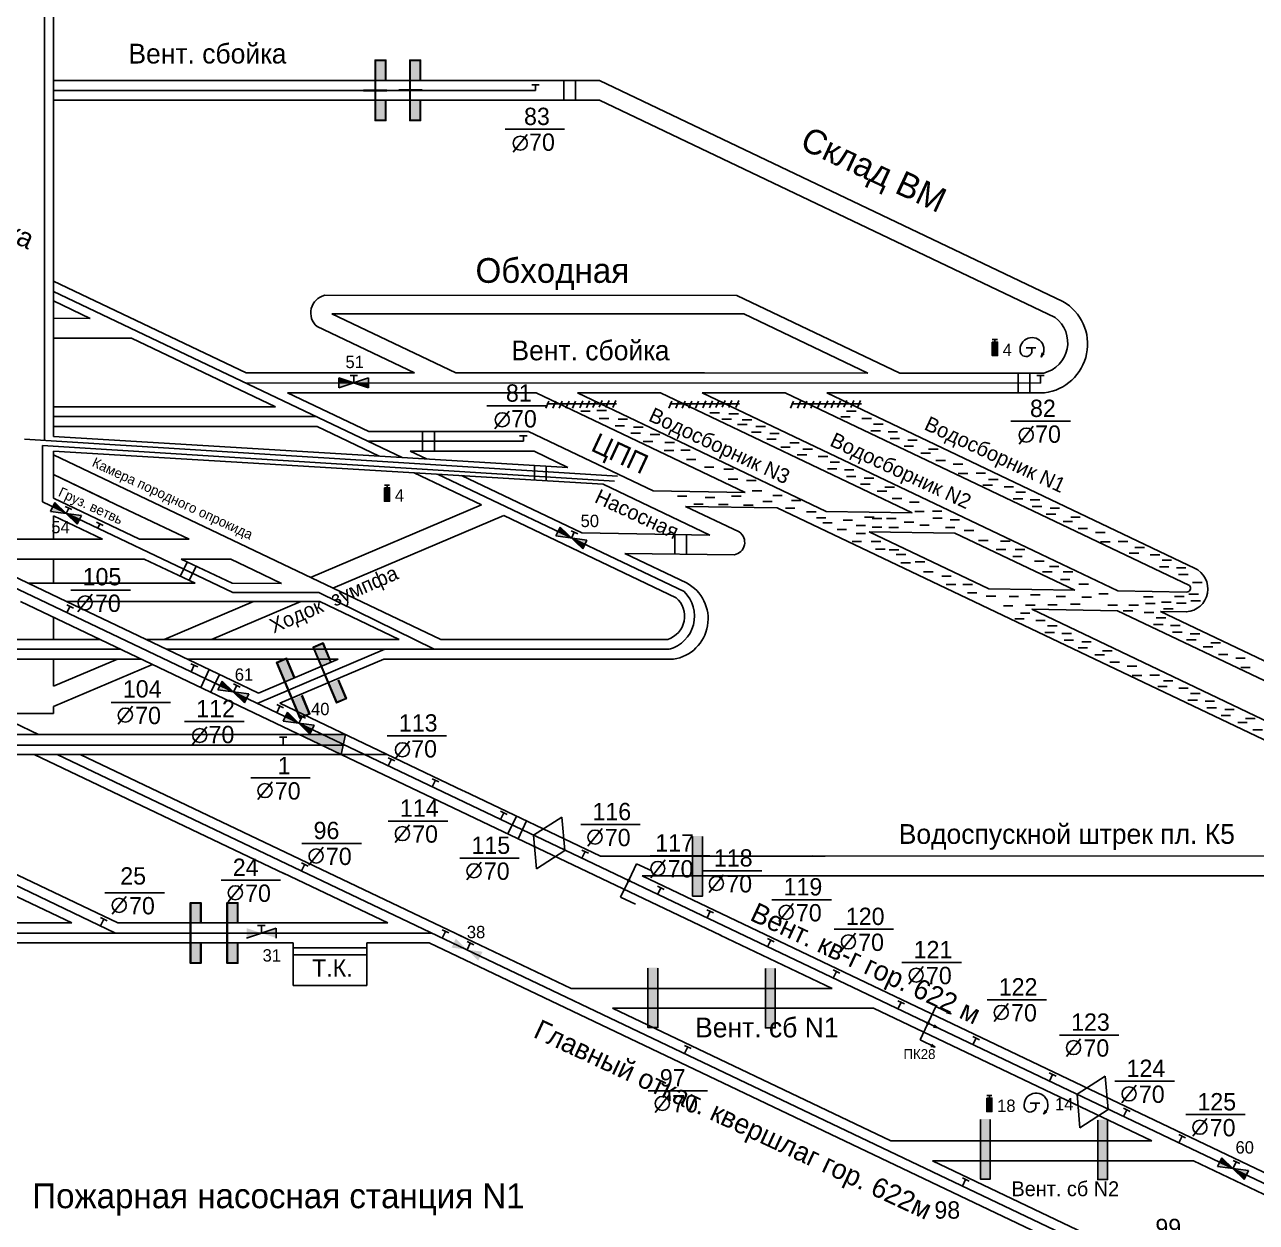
# Model space of a CAD drawing. Header units: millimetres. Extents: x -1214 to 333, y -475 to 425.
# Drawn here: x -432.4 to -183.6, y -290.8 to -48.9 of the extents above; entities that cross this region are included whole.
import ezdxf

# ---------------------------------------------------------------- set-up
doc = ezdxf.new("R2010")
doc.units = ezdxf.units.MM
for name, color, linetype in [('Двери', 7, 'Continuous'), ('Перемычки', 7, 'Continuous'), ('Пожарные арки', 7, 'Continuous'), ('Пп краны', 1, 'Continuous'), ('Трубопровод', 1, 'Continuous')]:
    doc.layers.add(name, color=color, linetype=linetype)

msp = doc.modelspace()

# ---------------------------------------------------------------- hatches: boundary and pattern name
for points in [[(-367.56, -192.29), (-376.85, -192.29), (-368.46, -196.29)], [(-401.26, -232.31), (-401.26, -232.46), (-398.94, -232.46), (-398.94, -232.31)], [(-396.58, -232.46), (-396.58, -232.31), (-398.84, -232.31), (-398.84, -232.46)], [(-393.85, -232.31), (-393.85, -232.46), (-391.53, -232.46), (-391.53, -232.31)], [(-389.17, -232.46), (-389.17, -232.31), (-391.43, -232.31), (-391.43, -232.46)]]:
    msp.add_hatch(color=256).paths.add_polyline_path(points)
at = {"layer": 'Двери'}
h = msp.add_hatch(color=256, dxfattribs=at)
h.paths.add_polyline_path([(-359.41, -60.15), (-359.41, -56.05), (-361.61, -56.05), (-361.61, -60.15), (-361.51, -60.15), (-361.51, -56.15), (-359.51, -56.15), (-359.51, -60.15)])
h.paths.add_polyline_path([(-361.51, -64.15), (-361.51, -60.15), (-361.61, -60.15), (-361.61, -64.15)])
h.paths.add_polyline_path([(-359.41, -68.25), (-359.41, -64.15), (-359.51, -64.15), (-359.51, -68.15), (-361.51, -68.15), (-361.51, -64.15), (-361.61, -64.15), (-361.61, -68.25)])
h = msp.add_hatch(color=3, dxfattribs=at)
h.paths.add_polyline_path([(-359.51, -56.15), (-361.51, -56.15), (-361.51, -60.15), (-359.51, -60.15)])
h.paths.add_polyline_path([(-361.51, -68.15), (-359.51, -68.15), (-359.51, -64.15), (-361.51, -64.15)])
h = msp.add_hatch(color=256, dxfattribs=at)
h.paths.add_polyline_path([(-352.39, -60.15), (-352.39, -56.05), (-354.59, -56.05), (-354.59, -60.15), (-354.49, -60.15), (-354.49, -56.15), (-352.49, -56.15), (-352.49, -60.15)])
h.paths.add_polyline_path([(-354.49, -64.15), (-354.49, -60.15), (-354.59, -60.15), (-354.59, -64.15)])
h.paths.add_polyline_path([(-352.39, -68.25), (-352.39, -64.15), (-352.49, -64.15), (-352.49, -68.15), (-354.49, -68.15), (-354.49, -64.15), (-354.59, -64.15), (-354.59, -68.25)])
h = msp.add_hatch(color=3, dxfattribs=at)
h.paths.add_polyline_path([(-352.49, -56.15), (-354.49, -56.15), (-354.49, -60.15), (-352.49, -60.15)])
h.paths.add_polyline_path([(-354.49, -68.15), (-352.49, -68.15), (-352.49, -64.15), (-354.49, -64.15)])
h = msp.add_hatch(color=256, dxfattribs=at)
h.paths.add_polyline_path([(-370.52, -177.57), (-372.1, -173.79), (-374.13, -174.64), (-372.54, -178.42), (-372.45, -178.38), (-374, -174.69), (-372.16, -173.92), (-370.61, -177.61)])
h.paths.add_polyline_path([(-370.9, -182.07), (-372.45, -178.38), (-372.54, -178.42), (-371, -182.11)])
h.paths.add_polyline_path([(-367.38, -185.04), (-368.97, -181.26), (-369.06, -181.29), (-367.51, -184.98), (-369.35, -185.76), (-370.9, -182.07), (-371, -182.11), (-369.41, -185.89)])
h = msp.add_hatch(color=3, dxfattribs=at)
h.paths.add_polyline_path([(-372.16, -173.92), (-374, -174.69), (-372.45, -178.38), (-370.61, -177.61)])
h.paths.add_polyline_path([(-369.35, -185.76), (-367.51, -184.98), (-369.06, -181.29), (-370.9, -182.07)])
h = msp.add_hatch(color=256, dxfattribs=at)
h.paths.add_polyline_path([(-377.89, -180.67), (-379.48, -176.89), (-381.51, -177.74), (-379.92, -181.52), (-379.83, -181.48), (-381.38, -177.79), (-379.53, -177.02), (-377.98, -180.71)])
h.paths.add_polyline_path([(-378.28, -185.17), (-379.83, -181.48), (-379.92, -181.52), (-378.37, -185.21)])
h.paths.add_polyline_path([(-374.75, -188.13), (-376.34, -184.35), (-376.43, -184.39), (-374.89, -188.08), (-376.73, -188.86), (-378.28, -185.17), (-378.37, -185.21), (-376.78, -188.99)])
h = msp.add_hatch(color=3, dxfattribs=at)
h.paths.add_polyline_path([(-379.53, -177.02), (-381.38, -177.79), (-379.83, -181.48), (-377.98, -180.71)])
h.paths.add_polyline_path([(-376.73, -188.86), (-374.89, -188.08), (-376.43, -184.39), (-378.28, -185.17)])
h = msp.add_hatch(color=256, dxfattribs=at)
h.paths.add_polyline_path([(-396.72, -230.38), (-396.72, -226.28), (-398.92, -226.28), (-398.92, -230.38), (-398.82, -230.38), (-398.82, -226.38), (-396.82, -226.38), (-396.82, -230.38)])
h.paths.add_polyline_path([(-398.82, -234.38), (-398.82, -230.38), (-398.92, -230.38), (-398.92, -234.38)])
h.paths.add_polyline_path([(-396.72, -238.48), (-396.72, -234.38), (-396.82, -234.38), (-396.82, -238.38), (-398.82, -238.38), (-398.82, -234.38), (-398.92, -234.38), (-398.92, -238.48)])
h = msp.add_hatch(color=256, dxfattribs=at)
h.paths.add_polyline_path([(-389.31, -230.38), (-389.31, -226.28), (-391.51, -226.28), (-391.51, -230.38), (-391.41, -230.38), (-391.41, -226.38), (-389.41, -226.38), (-389.41, -230.38)])
h.paths.add_polyline_path([(-391.41, -234.38), (-391.41, -230.38), (-391.51, -230.38), (-391.51, -234.38)])
h.paths.add_polyline_path([(-389.31, -238.48), (-389.31, -234.38), (-389.41, -234.38), (-389.41, -238.38), (-391.41, -238.38), (-391.41, -234.38), (-391.51, -234.38), (-391.51, -238.48)])
h = msp.add_hatch(color=3, dxfattribs=at)
h.paths.add_polyline_path([(-396.82, -226.38), (-398.82, -226.38), (-398.82, -230.38), (-396.82, -230.38)])
h.paths.add_polyline_path([(-398.82, -238.38), (-396.82, -238.38), (-396.82, -234.38), (-398.82, -234.38)])
h = msp.add_hatch(color=3, dxfattribs=at)
h.paths.add_polyline_path([(-389.41, -226.38), (-391.41, -226.38), (-391.41, -230.38), (-389.41, -230.38)])
h.paths.add_polyline_path([(-391.41, -238.38), (-389.41, -238.38), (-389.41, -234.38), (-391.41, -234.38)])
at = {"layer": 'Перемычки'}
h = msp.add_hatch(color=256, dxfattribs=at)
h.paths.add_polyline_path([(-295.36, -225.01), (-295.36, -220.91), (-295.46, -220.91), (-295.46, -224.91), (-297.46, -224.91), (-297.46, -220.91), (-297.56, -220.91), (-297.56, -225.01)])
h.paths.add_polyline_path([(-295.46, -220.91), (-295.36, -220.91), (-295.36, -212.81), (-297.56, -212.81), (-297.56, -220.91), (-297.46, -220.91), (-297.46, -212.91), (-295.46, -212.91)])
h = msp.add_hatch(color=3, dxfattribs=at)
h.paths.add_polyline_path([(-297.46, -224.91), (-295.46, -224.91), (-295.46, -220.91), (-297.46, -220.91)])
h.paths.add_polyline_path([(-295.46, -216.91), (-297.46, -216.91), (-297.46, -220.91), (-295.46, -220.91)])
h.paths.add_polyline_path([(-295.46, -216.91), (-295.46, -212.91), (-297.46, -212.91), (-297.46, -216.91)])
h = msp.add_hatch(color=256, dxfattribs=at)
h.paths.add_polyline_path([(-304.38, -251.58), (-304.38, -247.48), (-304.48, -247.48), (-304.48, -251.48), (-306.48, -251.48), (-306.48, -247.48), (-306.58, -247.48), (-306.58, -251.58)])
h.paths.add_polyline_path([(-304.48, -247.48), (-304.38, -247.48), (-304.38, -239.38), (-306.58, -239.38), (-306.58, -247.48), (-306.48, -247.48), (-306.48, -239.48), (-304.48, -239.48)])
h = msp.add_hatch(color=3, dxfattribs=at)
h.paths.add_polyline_path([(-306.48, -251.48), (-304.48, -251.48), (-304.48, -247.48), (-306.48, -247.48)])
h.paths.add_polyline_path([(-304.48, -243.48), (-306.48, -243.48), (-306.48, -247.48), (-304.48, -247.48)])
h.paths.add_polyline_path([(-304.48, -243.48), (-304.48, -239.48), (-306.48, -239.48), (-306.48, -243.48)])
h = msp.add_hatch(color=256, dxfattribs=at)
h.paths.add_polyline_path([(-280.68, -251.67), (-280.68, -247.57), (-280.78, -247.57), (-280.78, -251.57), (-282.78, -251.57), (-282.78, -247.57), (-282.88, -247.57), (-282.88, -251.67)])
h.paths.add_polyline_path([(-280.78, -247.57), (-280.68, -247.57), (-280.68, -239.47), (-282.88, -239.47), (-282.88, -247.57), (-282.78, -247.57), (-282.78, -239.57), (-280.78, -239.57)])
h = msp.add_hatch(color=3, dxfattribs=at)
h.paths.add_polyline_path([(-282.78, -251.57), (-280.78, -251.57), (-280.78, -247.57), (-282.78, -247.57)])
h.paths.add_polyline_path([(-280.78, -243.57), (-282.78, -243.57), (-282.78, -247.57), (-280.78, -247.57)])
h.paths.add_polyline_path([(-280.78, -243.57), (-280.78, -239.57), (-282.78, -239.57), (-282.78, -243.57)])
h = msp.add_hatch(color=256, dxfattribs=at)
h.paths.add_polyline_path([(-237.26, -282.19), (-237.26, -278.09), (-237.36, -278.09), (-237.36, -282.09), (-239.36, -282.09), (-239.36, -278.09), (-239.46, -278.09), (-239.46, -282.19)])
h.paths.add_polyline_path([(-237.36, -278.09), (-237.26, -278.09), (-237.26, -269.99), (-239.46, -269.99), (-239.46, -278.09), (-239.36, -278.09), (-239.36, -270.09), (-237.36, -270.09)])
h = msp.add_hatch(color=3, dxfattribs=at)
h.paths.add_polyline_path([(-239.36, -282.09), (-237.36, -282.09), (-237.36, -278.09), (-239.36, -278.09)])
h.paths.add_polyline_path([(-237.36, -274.09), (-239.36, -274.09), (-239.36, -278.09), (-237.36, -278.09)])
h.paths.add_polyline_path([(-237.36, -274.09), (-237.36, -270.09), (-239.36, -270.09), (-239.36, -274.09)])
h = msp.add_hatch(color=256, dxfattribs=at)
h.paths.add_polyline_path([(-213.56, -282.29), (-213.56, -278.19), (-213.66, -278.19), (-213.66, -282.19), (-215.66, -282.19), (-215.66, -278.19), (-215.76, -278.19), (-215.76, -282.29)])
h.paths.add_polyline_path([(-213.66, -278.19), (-213.56, -278.19), (-213.56, -270.09), (-215.76, -270.09), (-215.76, -278.19), (-215.66, -278.19), (-215.66, -270.19), (-213.66, -270.19)])
h = msp.add_hatch(color=3, dxfattribs=at)
h.paths.add_polyline_path([(-215.66, -282.19), (-213.66, -282.19), (-213.66, -278.19), (-215.66, -278.19)])
h.paths.add_polyline_path([(-213.66, -274.19), (-215.66, -274.19), (-215.66, -278.19), (-213.66, -278.19)])
h.paths.add_polyline_path([(-213.66, -274.19), (-213.66, -270.19), (-215.66, -270.19), (-215.66, -274.19)])
at = {"layer": 'Пп краны'}
h = msp.add_hatch(color=256, dxfattribs=at)
h.paths.add_polyline_path([(-362.9, -121.26), (-362.9, -120.26), (-365.9, -121.26)])
h.paths.add_polyline_path([(-362.9, -122.26), (-362.9, -121.26), (-365.9, -121.26)])
h.paths.add_polyline_path([(-368.9, -121.26), (-368.9, -122.26), (-365.9, -121.26)])
h.paths.add_polyline_path([(-365.9, -121.26), (-368.9, -120.26), (-368.9, -121.26)])
for points in [[(-368.9, -120.26), (-368.9, -121.26), (-365.9, -121.26)], [(-365.9, -121.26), (-362.9, -122.26), (-362.9, -121.26)], [(-424, -147.61), (-426.26, -145.4), (-426.7, -146.3)], [(-421.73, -149.82), (-421.3, -148.92), (-424, -147.61)], [(-321.94, -152.59), (-324.2, -150.38), (-324.64, -151.28)], [(-319.67, -154.8), (-319.24, -153.9), (-321.94, -152.59)], [(-390.2, -183.69), (-392.47, -181.48), (-392.9, -182.38)], [(-387.94, -185.9), (-387.5, -185), (-390.2, -183.69)], [(-377.01, -189.98), (-379.28, -187.77), (-379.71, -188.67)], [(-374.75, -192.19), (-374.31, -191.29), (-377.01, -189.98)], [(-188.34, -279.98), (-190.6, -277.78), (-191.04, -278.68)], [(-186.07, -282.19), (-185.64, -281.29), (-188.34, -279.98)]]:
    msp.add_hatch(color=256, dxfattribs=at).paths.add_polyline_path(points)
h = msp.add_hatch(color=256, dxfattribs=at)
h.paths.add_polyline_path([(-426.7, -146.3), (-427.13, -147.2), (-424, -147.61)])
h.paths.add_polyline_path([(-426.26, -145.4), (-426.7, -146.3), (-424, -147.61)])
h.paths.add_polyline_path([(-421.3, -148.92), (-420.86, -148.02), (-424, -147.61)])
h.paths.add_polyline_path([(-424, -147.61), (-421.73, -149.82), (-421.3, -148.92)])
h = msp.add_hatch(color=256, dxfattribs=at)
h.paths.add_polyline_path([(-324.64, -151.28), (-325.07, -152.18), (-321.94, -152.59)])
h.paths.add_polyline_path([(-324.2, -150.38), (-324.64, -151.28), (-321.94, -152.59)])
h.paths.add_polyline_path([(-319.24, -153.9), (-318.8, -153), (-321.94, -152.59)])
h.paths.add_polyline_path([(-321.94, -152.59), (-319.67, -154.8), (-319.24, -153.9)])
h = msp.add_hatch(color=256, dxfattribs=at)
h.paths.add_polyline_path([(-392.9, -182.38), (-393.34, -183.28), (-390.2, -183.69)])
h.paths.add_polyline_path([(-392.47, -181.48), (-392.9, -182.38), (-390.2, -183.69)])
h.paths.add_polyline_path([(-387.5, -185), (-387.07, -184.1), (-390.2, -183.69)])
h.paths.add_polyline_path([(-390.2, -183.69), (-387.94, -185.9), (-387.5, -185)])
h = msp.add_hatch(color=256, dxfattribs=at)
h.paths.add_polyline_path([(-379.71, -188.67), (-380.15, -189.57), (-377.01, -189.98)])
h.paths.add_polyline_path([(-379.28, -187.77), (-379.71, -188.67), (-377.01, -189.98)])
h.paths.add_polyline_path([(-374.31, -191.29), (-373.88, -190.39), (-377.01, -189.98)])
h.paths.add_polyline_path([(-377.01, -189.98), (-374.75, -192.19), (-374.31, -191.29)])
h = msp.add_hatch(color=256, dxfattribs=at)
h.paths.add_polyline_path([(-381.56, -232.4), (-381.56, -231.4), (-384.56, -232.4)])
h.paths.add_polyline_path([(-381.56, -233.4), (-381.56, -232.4), (-384.56, -232.4)])
h.paths.add_polyline_path([(-387.56, -232.4), (-387.56, -233.4), (-384.56, -232.4)])
h.paths.add_polyline_path([(-384.56, -232.4), (-387.56, -231.4), (-387.56, -232.4)])
h = msp.add_hatch(color=256, dxfattribs=at)
h.paths.add_polyline_path([(-345.73, -234.44), (-346.16, -235.34), (-343.02, -235.75)])
h.paths.add_polyline_path([(-345.29, -233.54), (-345.73, -234.44), (-343.02, -235.75)])
h.paths.add_polyline_path([(-340.32, -237.06), (-339.89, -236.16), (-343.02, -235.75)])
h.paths.add_polyline_path([(-343.02, -235.75), (-340.76, -237.96), (-340.32, -237.06)])
h = msp.add_hatch(color=256, dxfattribs=at)
h.paths.add_polyline_path([(-191.04, -278.68), (-191.47, -279.58), (-188.34, -279.98)])
h.paths.add_polyline_path([(-190.6, -277.78), (-191.04, -278.68), (-188.34, -279.98)])
h.paths.add_polyline_path([(-185.64, -281.29), (-185.2, -280.39), (-188.34, -279.98)])
h.paths.add_polyline_path([(-188.34, -279.98), (-186.07, -282.19), (-185.64, -281.29)])
at = {"layer": 'Трубопровод'}
for color, points in [(1, [(-235.89, -113.02), (-236.95, -113.02), (-236.95, -115.74), (-235.89, -115.74)]), (1, [(-358.66, -142.44), (-359.72, -142.44), (-359.72, -145.16), (-358.66, -145.16)]), (256, [(-310.16, -221.78, 1), (-310.6, -221.78, 1)]), (256, [(-310.6, -221.78, 1), (-310.16, -221.78, 1)]), (256, [(-249.71, -250.61, 1), (-250.15, -250.61, 1)]), (256, [(-250.15, -250.61, 1), (-249.71, -250.61, 1)]), (1, [(-237.01, -265.74), (-238.07, -265.74), (-238.07, -268.46), (-237.01, -268.46)])]:
    msp.add_hatch(color=color, dxfattribs=at).paths.add_polyline_path(points)
h = msp.add_hatch(color=1, dxfattribs=at)
h.paths.add_polyline_path([(-306.58, -219.61), (-305.73, -219.86), (-306.51, -219.46)])
h.paths.add_polyline_path([(-305.73, -219.86), (-306.44, -219.32), (-306.51, -219.46)])
h = msp.add_hatch(color=1, dxfattribs=at)
h.paths.add_polyline_path([(-308.21, -222.97), (-307.36, -223.22), (-308.14, -222.82)])
h.paths.add_polyline_path([(-307.36, -223.22), (-308.07, -222.68), (-308.14, -222.82)])
h = msp.add_hatch(color=1, dxfattribs=at)
h.paths.add_polyline_path([(-309.85, -226.33), (-308.99, -226.58), (-309.78, -226.19)])
h.paths.add_polyline_path([(-308.99, -226.58), (-309.71, -226.05), (-309.78, -226.19)])

# ---------------------------------------------------------------- linework, layer by layer
for p, q in [((-426.56, 76.89), (-426.56, -132.09)), ((-426.56, -60.15), (-316.3, -60.15)), ((-316.3, -60.15), (-222.69, -104.8)), ((-426.56, -64.15), (-316.3, -64.15)), ((-316.3, -64.15), (-224.24, -108.06)), ((-426.56, -100.68), (-387.64, -119.24)), ((-371.77, -103.56), (-288.55, -103.57)), ((-288.55, -103.57), (-255.65, -119.26)), ((-426.56, -104.68), (-419.16, -108.21)), ((-426.56, -108.2), (-419.16, -108.21)), ((-370.32, -107.3), (-287.15, -107.31)), ((-370.32, -107.3), (-345.27, -119.24)), ((-287.15, -107.31), (-262.1, -119.26)), ((-373.3, -109.88), (-353.66, -119.24)), ((-426.56, -112.2), (-410.77, -112.21)), ((-410.77, -112.21), (-381.71, -126.07)), ((-387.64, -119.24), (-376.74, -119.24)), ((-387.64, -119.24), (-353.66, -119.24)), ((-345.27, -119.24), (-262.1, -119.26)), ((-345.27, -119.24), (-295.08, -119.25)), ((-255.65, -119.26), (-226.51, -119.26)), ((-379.25, -123.24), (-329.09, -123.25)), ((-379.25, -123.24), (-366.6, -123.24)), ((-379.25, -123.24), (-362.87, -131.05)), ((-333.05, -123.25), (-329.09, -123.25)), ((-329.09, -123.25), (-286.88, -143.38)), ((-320.7, -123.25), (-270.49, -147.2)), ((-320.7, -123.25), (-303.93, -123.25)), ((-303.93, -123.25), (-253.14, -147.47)), ((-295.54, -123.25), (-227.14, -155.87)), ((-295.54, -123.25), (-278.76, -123.25)), ((-278.76, -123.25), (-197.09, -162.2)), ((-270.37, -123.25), (-195.96, -158.74)), ((-270.37, -123.25), (-226.42, -123.26)), ((-426.56, -126.07), (-381.71, -126.07)), ((-326.49, -124.94), (-327.1, -126.33)), ((-312.82, -125.47), (-326.91, -125.48)), ((-325.1, -124.94), (-325.71, -126.33)), ((-323.83, -124.94), (-324.43, -126.33)), ((-322.43, -124.94), (-323.04, -126.33)), ((-321.09, -124.95), (-321.7, -126.35)), ((-319.62, -124.88), (-320.23, -126.28)), ((-318.28, -124.9), (-318.89, -126.3)), ((-317, -124.86), (-317.61, -126.25)), ((-316.8, -126.85), (-314.88, -126.85)), ((-315.73, -124.79), (-316.34, -126.18)), ((-314.35, -124.8), (-314.96, -126.2)), ((-312.96, -124.8), (-313.57, -126.2)), ((-301.66, -124.94), (-302.27, -126.33)), ((-287.99, -125.47), (-302.08, -125.48)), ((-300.26, -124.94), (-300.87, -126.33)), ((-298.99, -124.94), (-299.6, -126.33)), ((-297.6, -124.94), (-298.21, -126.33)), ((-296.26, -124.95), (-296.87, -126.35)), ((-294.79, -124.88), (-295.4, -126.28)), ((-293.45, -124.9), (-294.06, -126.3)), ((-292.17, -124.86), (-292.78, -126.25)), ((-290.9, -124.79), (-291.51, -126.18)), ((-289.52, -124.8), (-290.13, -126.2)), ((-288.13, -124.8), (-288.74, -126.2)), ((-277.06, -124.94), (-277.67, -126.33)), ((-263.39, -125.47), (-277.48, -125.48)), ((-275.67, -124.94), (-276.27, -126.33)), ((-274.39, -124.94), (-275, -126.33)), ((-273, -124.94), (-273.61, -126.33)), ((-271.66, -124.95), (-272.27, -126.35)), ((-270.19, -124.88), (-270.8, -126.28)), ((-268.85, -124.9), (-269.46, -126.3)), ((-267.57, -124.86), (-268.18, -126.25)), ((-266.3, -124.79), (-266.91, -126.18)), ((-264.92, -124.8), (-265.53, -126.2)), ((-263.53, -124.8), (-264.14, -126.2)), ((-320.06, -126.98), (-318.14, -126.98)), ((-316.32, -128.44), (-314.39, -128.44)), ((-312.51, -128.58), (-310.59, -128.58)), ((-293.99, -127.28), (-292.06, -127.28)), ((-291.55, -128.59), (-289.62, -128.59)), ((-290.14, -127.48), (-288.21, -127.48)), ((-287.44, -128.7), (-285.51, -128.7)), ((-267.55, -128.13), (-265.62, -128.13)), ((-266.4, -126.99), (-264.47, -126.99)), ((-263.29, -128.47), (-261.37, -128.47)), ((-426.56, -130.07), (-373.32, -130.07)), ((-373.32, -130.07), (-360.8, -136.04)), ((-362.87, -131.05), (-330.63, -131.05)), ((-330.63, -131.05), (-305.41, -143.08)), ((-313.12, -129.93), (-311.2, -129.93)), ((-309.95, -131.42), (-308.02, -131.42)), ((-309.41, -130.2), (-307.48, -130.2)), ((-306.03, -131.69), (-304.1, -131.69)), ((-288.38, -129.64), (-286.46, -129.64)), ((-285.55, -131.19), (-283.62, -131.19)), ((-284.67, -130.05), (-282.74, -130.05)), ((-281.9, -131.46), (-279.97, -131.46)), ((-261.45, -130.94), (-259.52, -130.94)), ((-260.91, -129.59), (-258.98, -129.59)), ((-258, -131.14), (-256.07, -131.14)), ((-426.56, -132.09), (-322.64, -138.33)), ((-307.45, -133.11), (-305.52, -133.11)), ((-303.06, -133.31), (-301.13, -133.31)), ((-282.51, -132.61), (-280.58, -132.61)), ((-279.67, -134.23), (-277.74, -134.23)), ((-277.84, -133.35), (-275.92, -133.35)), ((-257.6, -132.49), (-255.67, -132.49)), ((-254.76, -134.04), (-252.83, -134.04)), ((-254.02, -132.83), (-252.09, -132.83)), ((-426.56, -135.05), (-315.55, -141.71)), ((-426.56, -135.05), (-426.56, -144.53)), ((-426.56, -135.77), (-348.34, -173.07)), ((-354.48, -135.05), (-351.21, -136.61)), ((-354.48, -135.05), (-329.5, -135.05)), ((-329.5, -135.05), (-322.64, -138.33)), ((-303.19, -134.93), (-301.27, -134.93)), ((-299.88, -134.86), (-297.96, -134.86)), ((-298.73, -136.75), (-296.81, -136.75)), ((-276.36, -135.78), (-274.43, -135.78)), ((-275.21, -134.64), (-273.28, -134.64)), ((-272.1, -136.12), (-270.18, -136.12)), ((-251.38, -135.46), (-249.45, -135.46)), ((-249.83, -134.65), (-247.9, -134.65)), ((-295.08, -138.31), (-293.15, -138.31)), ((-291.16, -138.71), (-289.23, -138.71)), ((-270.26, -138.59), (-268.33, -138.59)), ((-269.71, -137.24), (-267.79, -137.24)), ((-266.81, -138.79), (-264.88, -138.79)), ((-248.34, -136.94), (-246.41, -136.94)), ((-244.83, -137.69), (-242.9, -137.69)), ((-426.56, -139.77), (-413.93, -145.79)), ((-426.56, -139.77), (-415.45, -145.07)), ((-353.72, -139.42), (-340.11, -145.91)), ((-344.13, -139.99), (-319.85, -151.57)), ((-315.55, -141.71), (-294.01, -151.98)), ((-290.28, -140.67), (-288.35, -140.67)), ((-286.56, -140.94), (-284.64, -140.94)), ((-266.4, -140.14), (-264.48, -140.14)), ((-263.57, -141.69), (-261.64, -141.69)), ((-262.82, -140.48), (-260.9, -140.48)), ((-243.81, -139.58), (-241.89, -139.58)), ((-240.23, -139.51), (-238.31, -139.51)), ((-237.68, -140.75), (-235.75, -140.75)), ((-305.41, -143.08), (-286.88, -143.38)), ((-300.55, -144.11), (-298.62, -144.11)), ((-289.6, -144.11), (-287.68, -144.11)), ((-285.42, -143.03), (-283.49, -143.03)), ((-281.29, -143.98), (-279.37, -143.98)), ((-260.19, -143.11), (-258.26, -143.11)), ((-258.64, -142.3), (-256.71, -142.3)), ((-238.83, -141.89), (-236.9, -141.89)), ((-234.57, -142.23), (-232.64, -142.23)), ((-232.18, -143.35), (-230.26, -143.35)), ((-426.56, -144.53), (-409.14, -152.84)), ((-413.93, -145.79), (-399.14, -152.84)), ((-374.62, -160.54), (-340.11, -145.91)), ((-298.9, -146.19), (-288.05, -151.37)), ((-298.9, -146.19), (-280.37, -146.48)), ((-297.24, -145.73), (-295.31, -145.73)), ((-294.94, -144.38), (-293.01, -144.38)), ((-292.24, -145.8), (-290.31, -145.8)), ((-287.17, -145.94), (-285.25, -145.94)), ((-283.32, -145.19), (-281.39, -145.19)), ((-280.37, -146.48), (-132.82, -216.86)), ((-278.73, -146.54), (-276.8, -146.54)), ((-277.51, -144.99), (-275.59, -144.99)), ((-257.15, -144.59), (-255.22, -144.59)), ((-253.64, -145.34), (-251.71, -145.34)), ((-232.72, -144.7), (-230.8, -144.7)), ((-229.28, -144.9), (-227.35, -144.9)), ((-228.87, -146.25), (-226.95, -146.25)), ((-225.29, -146.59), (-223.37, -146.59)), ((-426.56, -148.1), (-416.61, -152.84)), ((-426.56, -148.1), (-426.56, -152.49)), ((-370.11, -162.69), (-335.6, -148.06)), ((-335.6, -148.06), (-300.78, -164.66)), ((-274.44, -147.29), (-272.52, -147.29)), ((-272.48, -148.51), (-270.56, -148.51)), ((-270.49, -147.2), (-253.14, -147.47)), ((-267.08, -148.98), (-265.15, -148.98)), ((-262.76, -148.37), (-260.83, -148.37)), ((-261.2, -148.65), (-259.28, -148.65)), ((-258.3, -148.65), (-256.37, -148.65)), ((-252.62, -147.23), (-250.7, -147.23)), ((-249.04, -147.16), (-247.12, -147.16)), ((-248.98, -148.58), (-247.05, -148.58)), ((-245.46, -148.91), (-243.54, -148.91)), ((-226.04, -147.8), (-224.11, -147.8)), ((-222.66, -149.22), (-220.73, -149.22)), ((-221.1, -148.41), (-219.18, -148.41)), ((-319.85, -151.57), (-294.01, -151.98)), ((-271.2, -149.52), (-269.27, -149.52)), ((-268.3, -150.87), (-266.37, -150.87)), ((-264.45, -150.06), (-262.52, -150.06)), ((-264.45, -151.68), (-262.52, -151.68)), ((-261.84, -151.32), (-244.49, -151.6)), ((-261.84, -151.32), (-237.63, -162.87)), ((-261.2, -150.4), (-259.28, -150.4)), ((-257.83, -150.47), (-255.9, -150.47)), ((-254.72, -149.39), (-252.79, -149.39)), ((-251.61, -149.99), (-249.68, -149.99)), ((-246.41, -150.47), (-244.48, -150.47)), ((-244.49, -151.6), (-220.28, -163.14)), ((-242.61, -151.08), (-240.68, -151.08)), ((-219.62, -150.7), (-217.69, -150.7)), ((-216.11, -151.45), (-214.18, -151.45)), ((-450.28, -152.84), (-416.61, -152.84)), ((-450.28, -152.84), (-423.91, -165.42)), ((-426.56, -152.49), (-426.56, -152.84)), ((-409.14, -152.84), (-399.14, -152.84)), ((-265.27, -153.29), (-263.34, -153.29)), ((-261.42, -153.29), (-259.49, -153.29)), ((-239.72, -153.12), (-237.79, -153.12)), ((-235.29, -153.21), (-233.36, -153.21)), ((-215.09, -153.34), (-213.17, -153.34)), ((-211.51, -153.27), (-209.59, -153.27)), ((-311.18, -155.7), (-289.04, -155.96)), ((-311.18, -155.7), (-298.7, -161.66)), ((-260.53, -154.83), (-258.6, -154.83)), ((-257.74, -154.95), (-255.81, -154.95)), ((-256.34, -155.89), (-254.41, -155.89)), ((-236.14, -154.91), (-234.21, -154.91)), ((-232.82, -156.35), (-230.89, -156.35)), ((-232.31, -154.91), (-230.38, -154.91)), ((-227.14, -155.87), (-211.6, -163.28)), ((-209.3, -155.64), (-207.38, -155.64)), ((-208.15, -154.49), (-206.23, -154.49)), ((-205.05, -155.98), (-203.12, -155.98)), ((-441.89, -156.84), (-408.23, -156.84)), ((-426.56, -156.84), (-426.56, -161.74)), ((-408.23, -156.84), (-397.95, -161.74)), ((-400.76, -156.84), (-390.48, -161.74)), ((-400.76, -156.84), (-390.75, -156.84)), ((-390.75, -156.84), (-386.09, -159.07)), ((-386.09, -159.07), (-380.48, -161.75)), ((-255.42, -157.57), (-253.49, -157.57)), ((-252.52, -157.42), (-250.59, -157.42)), ((-228.39, -157.29), (-226.47, -157.29)), ((-225.41, -158.31), (-223.49, -158.31)), ((-203.2, -158.44), (-201.27, -158.44)), ((-202.66, -157.09), (-200.73, -157.09)), ((-199.75, -158.64), (-197.83, -158.64)), ((-250.84, -159.4), (-248.91, -159.4)), ((-247.17, -160.32), (-245.24, -160.32)), ((-226.78, -159.42), (-224.85, -159.42)), ((-223.2, -160.95), (-221.28, -160.95)), ((-222.61, -159.42), (-220.68, -159.42)), ((-199.35, -159.99), (-197.42, -159.99)), ((-196.51, -161.55), (-194.59, -161.55)), ((-431.62, -161.74), (-397.95, -161.74)), ((-390.48, -161.74), (-380.48, -161.75)), ((-246.25, -162), (-244.32, -162)), ((-242.89, -162), (-240.96, -162)), ((-241.97, -163.68), (-240.04, -163.68)), ((-237.63, -162.87), (-220.28, -163.14)), ((-229.21, -164.1), (-227.29, -164.1)), ((-219.46, -161.88), (-217.53, -161.88)), ((-215.46, -163.84), (-213.53, -163.84)), ((-211.6, -163.28), (-197.71, -163.5)), ((-197.23, -163.93), (-195.31, -163.93)), ((-433.2, -165.42), (-368.46, -196.29)), ((-423.91, -165.42), (-390.47, -181.37)), ((-423.91, -165.42), (-372.77, -165.42)), ((-404.18, -173.07), (-386.14, -165.42)), ((-394.6, -173.07), (-376.56, -165.42)), ((-372.77, -165.42), (-356.73, -173.07)), ((-238.17, -164.34), (-236.25, -164.34)), ((-234.71, -166.31), (-232.78, -166.31)), ((-233.57, -164.4), (-231.65, -164.4)), ((-230.23, -166.13), (-228.3, -166.13)), ((-225.75, -166.07), (-223.82, -166.07)), ((-224.07, -164.4), (-222.15, -164.4)), ((-221.16, -165.94), (-219.23, -165.94)), ((-218.86, -164.52), (-216.93, -164.52)), ((-213.58, -166.14), (-211.66, -166.14)), ((-209.35, -166.13), (-207.43, -166.13)), ((-206.4, -164.48), (-204.47, -164.48)), ((-205.99, -165.83), (-204.07, -165.83)), ((-202.77, -165.53), (-200.84, -165.53)), ((-200.12, -164.42), (-198.2, -164.42)), ((-199.72, -165.77), (-197.79, -165.77)), ((-196.83, -165.28), (-194.9, -165.28)), ((-426.56, -168.58), (-426.56, -173.07)), ((-232.42, -168.89), (-230.49, -168.89)), ((-231.27, -167.75), (-229.34, -167.75)), ((-228.98, -166.99), (-211.63, -167.27)), ((-228.98, -166.99), (-124.43, -216.86)), ((-211.63, -167.27), (-107.65, -216.86)), ((-210.5, -167.28), (-208.58, -167.28)), ((-206.25, -167.62), (-204.32, -167.62)), ((-203.86, -168.73), (-201.93, -168.73)), ((-202.95, -167.41), (-197.76, -167.49)), ((-202.95, -167.41), (-99.27, -216.86)), ((-202.36, -166.88), (-200.44, -166.88)), ((-228.16, -169.23), (-226.24, -169.23)), ((-225.77, -170.35), (-223.85, -170.35)), ((-204.4, -170.08), (-202.47, -170.08)), ((-200.95, -170.28), (-199.03, -170.28)), ((-200.55, -171.63), (-198.62, -171.63)), ((-469.88, -173.06), (-417.16, -173.07)), ((-407.87, -173.07), (-356.73, -173.07)), ((-379.45, -173.07), (-379.45, -173.07)), ((-348.34, -173.07), (-302.48, -173.07)), ((-226.31, -171.7), (-224.39, -171.7)), ((-222.87, -171.9), (-220.94, -171.9)), ((-222.46, -173.25), (-220.54, -173.25)), ((-218.88, -173.59), (-216.96, -173.59)), ((-197.71, -173.19), (-195.78, -173.19)), ((-196.97, -171.97), (-195.04, -171.97)), ((-192.78, -173.79), (-190.85, -173.79)), ((-219.63, -174.8), (-217.7, -174.8)), ((-216.25, -176.22), (-214.32, -176.22)), ((-214.7, -175.41), (-212.77, -175.41)), ((-194.33, -174.6), (-192.41, -174.6)), ((-191.29, -176.09), (-189.37, -176.09)), ((-461.49, -177.06), (-408.78, -177.07)), ((-461.49, -177.06), (-429.56, -192.29)), ((-426.56, -177.07), (-426.56, -182.55)), ((-426.56, -182.55), (-413.62, -177.07)), ((-426.56, -186.62), (-406.54, -178.13)), ((-399.48, -177.07), (-390.47, -177.07)), ((-390.47, -177.07), (-369.03, -177.07)), ((-385.15, -183.9), (-369.03, -177.07)), ((-380.81, -185.97), (-359.81, -177.07)), ((-359.81, -177.07), (-301.31, -177.07)), ((-213.21, -177.7), (-211.28, -177.7)), ((-209.7, -178.45), (-207.77, -178.45)), ((-187.78, -176.83), (-185.85, -176.83)), ((-186.77, -178.72), (-184.84, -178.72)), ((-390.47, -181.37), (-385.15, -183.9)), ((-208.68, -180.34), (-206.76, -180.34)), ((-205.1, -180.27), (-203.18, -180.27)), ((-202.39, -181.41), (-200.47, -181.41)), ((-203.54, -182.56), (-201.62, -182.56)), ((-199.29, -182.9), (-197.36, -182.9)), ((-196.9, -184.01), (-194.97, -184.01)), ((-380.81, -185.97), (-343.8, -203.63)), ((-197.44, -185.36), (-195.51, -185.36)), ((-193.99, -185.57), (-192.07, -185.57)), ((-434.56, -188.04), (-426.56, -188.04)), ((-426.56, -186.62), (-426.56, -188.04)), ((-193.59, -186.92), (-191.66, -186.92)), ((-190.75, -188.47), (-188.83, -188.47)), ((-190.01, -187.25), (-188.08, -187.25)), ((-187.37, -189.89), (-185.45, -189.89)), ((-185.82, -189.08), (-183.89, -189.08)), ((-184.33, -191.37), (-182.41, -191.37)), ((-515.4, -192.29), (-367.56, -192.29)), ((-367.56, -192.29), (-368.46, -196.29)), ((-532.17, -196.29), (-359.17, -196.29)), ((-494.27, -196.29), (-422.84, -230.36)), ((-484.98, -196.29), (-413.54, -230.36)), ((-430.46, -196.29), (-379.86, -220.43)), ((-421.17, -196.29), (-343.9, -233.14)), ((-368.46, -196.29), (-291.7, -232.9)), ((-343.74, -203.65), (-316.06, -216.86)), ((-316.06, -216.86), (-270.67, -216.86)), ((-273.22, -216.82), (-132.82, -216.86)), ((-380.1, -220.31), (-359.03, -230.36)), ((-307.67, -220.86), (-87.64, -220.86)), ((-307.67, -220.86), (-160.19, -291.19)), ((-495.08, -230.36), (-422.84, -230.36)), ((-413.54, -230.36), (-359.03, -230.36)), ((-344.58, -232.82), (-322, -243.59)), ((-291.88, -232.82), (-269.3, -243.59)), ((-495.08, -234.36), (-407.15, -234.36)), ((-408.6, -234.36), (-385.38, -234.36)), ((-385.34, -234.36), (-378.14, -234.36)), ((-378.14, -242.96), (-378.14, -234.36)), ((-363.23, -234.36), (-363.23, -242.96)), ((-363.23, -234.36), (-350.64, -234.36)), ((-350.64, -234.36), (-185.84, -312.96)), ((-363.23, -242.96), (-378.14, -242.96)), ((-322, -243.59), (-269.3, -243.59)), ((-313.62, -247.59), (-260.91, -247.59)), ((-313.62, -247.59), (-257.42, -274.39)), ((-260.91, -247.59), (-204.71, -274.39)), ((-257.42, -274.39), (-204.71, -274.39)), ((-249.03, -278.39), (-196.33, -278.39)), ((-249.03, -278.39), (-195.98, -303.69)), ((-196.33, -278.39), (-163.1, -294.23))]:
    msp.add_line(p, q)
for centre, radius, start, end in [((-370.95, -107.1), 3.64, 102.9257, 229.8042), ((-227.62, -113.41), 9.92, 276.9744, 60.1655), ((-228.04, -113.12), 6.33, 284.0329, 53.0522), ((-289.5, -153.46), 2.55, 280.4086, 55.1796), ((-198.04, -162.87), 4.62, 273.3997, 65.6596), ((-302.57, -168.93), 8.24, 278.7768, 62.0091), ((-197.7, -162.71), 0.791, 269.0903, 39.9148), ((-304.04, -168.38), 4.95, 288.4962, 48.7743)]:
    msp.add_arc(centre, radius, start, end)
at = {"layer": 'Двери'}
for p, q in [((-363.93, -62.09), (-359.25, -62.09)), ((-363.93, -62.09), (-363.93, -62.23)), ((-359.25, -62.09), (-359.25, -62.23)), ((-356.79, -62.02), (-356.79, -62.17)), ((-356.79, -62.02), (-352.11, -62.02)), ((-356.78, -62.17), (-352.11, -62.17)), ((-352.11, -62.02), (-352.11, -62.17)), ((-363.93, -62.23), (-359.25, -62.23))]:
    msp.add_line(p, q, dxfattribs=at)
for points in [[(-359.41, -64.15), (-359.41, -68.25), (-361.61, -68.25), (-361.61, -56.05), (-359.41, -56.05), (-359.41, -60.15)], [(-359.51, -64.15), (-359.51, -68.15), (-361.51, -68.15), (-361.51, -56.15), (-359.51, -56.15), (-359.51, -60.15)], [(-352.39, -64.15), (-352.39, -68.25), (-354.59, -68.25), (-354.59, -56.05), (-352.39, -56.05), (-352.39, -60.15)], [(-352.49, -64.15), (-352.49, -68.15), (-354.49, -68.15), (-354.49, -56.15), (-352.49, -56.15), (-352.49, -60.15)], [(-368.97, -181.26), (-367.38, -185.04), (-369.41, -185.89), (-374.13, -174.64), (-372.1, -173.79), (-370.52, -177.57)], [(-369.06, -181.29), (-367.51, -184.98), (-369.35, -185.76), (-374, -174.69), (-372.16, -173.92), (-370.61, -177.61)], [(-376.34, -184.35), (-374.75, -188.13), (-376.78, -188.99), (-381.51, -177.74), (-379.48, -176.89), (-377.89, -180.67)], [(-376.43, -184.39), (-374.89, -188.08), (-376.73, -188.86), (-381.38, -177.79), (-379.53, -177.02), (-377.98, -180.71)], [(-396.72, -234.38), (-396.72, -238.48), (-398.92, -238.48), (-398.92, -226.28), (-396.72, -226.28), (-396.72, -230.38)], [(-389.31, -234.38), (-389.31, -238.48), (-391.51, -238.48), (-391.51, -226.28), (-389.31, -226.28), (-389.31, -230.38)], [(-396.82, -234.38), (-396.82, -238.38), (-398.82, -238.38), (-398.82, -226.38), (-396.82, -226.38), (-396.82, -230.38)], [(-389.41, -234.38), (-389.41, -238.38), (-391.41, -238.38), (-391.41, -226.38), (-389.41, -226.38), (-389.41, -230.38)]]:
    msp.add_lwpolyline(points, dxfattribs=at)
at = {"layer": 'Перемычки'}
for points in [[(-295.46, -212.91), (-295.46, -224.91), (-297.46, -224.91), (-297.46, -212.91)], [(-304.48, -239.48), (-304.48, -251.48), (-306.48, -251.48), (-306.48, -239.48)], [(-280.78, -239.57), (-280.78, -251.57), (-282.78, -251.57), (-282.78, -239.57)], [(-237.36, -270.09), (-237.36, -282.09), (-239.36, -282.09), (-239.36, -270.09)], [(-213.66, -270.19), (-213.66, -282.19), (-215.66, -282.19), (-215.66, -270.19)]]:
    msp.add_lwpolyline(points, dxfattribs=at)
at = {"layer": 'Пожарные арки', "color": 1}
for p, q in [((-323.5, -60.15), (-323.5, -64.15)), ((-321.14, -60.15), (-321.14, -64.15)), ((-231.73, -119.26), (-231.73, -123.26)), ((-229.36, -119.26), (-229.36, -123.26)), ((-352.01, -131.05), (-352.01, -135.05)), ((-349.62, -131.05), (-349.62, -135.05)), ((-329.42, -137.92), (-329.43, -140.87)), ((-327.04, -138.06), (-327.04, -141.02)), ((-301.06, -151.9), (-301.06, -155.9)), ((-298.67, -151.9), (-298.68, -155.9)), ((-399.57, -157.44), (-400.95, -160.34)), ((-397.73, -158.29), (-399.11, -161.19)), ((-395.09, -179.16), (-396.81, -182.77)), ((-393.03, -180.14), (-394.75, -183.75)), ((-333.04, -208.75), (-334.77, -212.36)), ((-330.99, -209.73), (-332.71, -213.35)), ((-378.07, -235.35), (-363.16, -235.35)), ((-378.07, -236.82), (-363.16, -236.82))]:
    msp.add_line(p, q, dxfattribs=at)
at = {"layer": 'Пп краны'}
for p, q in [((-329.94, -61.03), (-328.44, -61.03)), ((-329.19, -62.15), (-329.19, -61.03)), ((-368.9, -122.26), (-368.9, -120.26)), ((-368.9, -120.26), (-362.9, -122.26)), ((-362.9, -120.26), (-368.9, -122.26)), ((-366.65, -119.76), (-365.15, -119.76)), ((-365.9, -121.26), (-365.9, -119.76)), ((-362.9, -122.26), (-362.9, -120.26)), ((-227.96, -119.79), (-226.46, -119.79)), ((-227.21, -121.29), (-227.21, -119.79)), ((-332.4, -131.93), (-330.9, -131.93)), ((-331.65, -133.05), (-331.65, -131.93)), ((-426.26, -145.4), (-427.13, -147.2)), ((-421.73, -149.82), (-426.26, -145.4)), ((-422.81, -146.85), (-424.16, -146.2)), ((-423.46, -146.54), (-423.99, -147.64)), ((-427.13, -147.2), (-420.86, -148.02)), ((-420.86, -148.02), (-421.73, -149.82)), ((-416.49, -150.04), (-417.84, -149.38)), ((-417.16, -149.71), (-417.6, -150.62)), ((-324.2, -150.38), (-325.07, -152.18)), ((-319.67, -154.8), (-324.2, -150.38)), ((-320.67, -151.77), (-322.02, -151.11)), ((-321.36, -151.43), (-321.93, -152.62)), ((-325.07, -152.18), (-318.8, -153)), ((-318.8, -153), (-319.67, -154.8)), ((-422.52, -166.77), (-423.87, -166.11)), ((-423.22, -166.43), (-423.82, -167.68)), ((-397.42, -178.64), (-398.77, -177.98)), ((-398.11, -178.3), (-398.75, -179.63)), ((-392.47, -181.48), (-393.34, -183.28)), ((-387.94, -185.9), (-392.47, -181.48)), ((-393.34, -183.28), (-387.07, -184.1)), ((-388.85, -182.69), (-390.2, -182.03)), ((-389.54, -182.35), (-390.2, -183.72)), ((-387.07, -184.1), (-387.94, -185.9)), ((-380.11, -186.89), (-381.46, -186.24)), ((-380.8, -186.56), (-381.44, -187.89)), ((-379.28, -187.77), (-380.15, -189.57)), ((-374.75, -192.19), (-379.28, -187.77)), ((-375.66, -188.98), (-377.01, -188.32)), ((-376.35, -188.64), (-377.01, -190.01)), ((-380.15, -189.57), (-373.88, -190.39)), ((-373.88, -190.39), (-374.75, -192.19)), ((-380.92, -192.79), (-379.42, -192.79)), ((-380.17, -194.29), (-380.17, -192.79)), ((-357.6, -197.63), (-358.95, -196.97)), ((-358.29, -197.29), (-358.94, -198.62)), ((-348.72, -201.86), (-350.07, -201.21)), ((-349.41, -201.53), (-350.06, -202.85)), ((-334.91, -208.45), (-336.26, -207.79)), ((-335.6, -208.11), (-336.25, -209.44)), ((-318.5, -216.27), (-319.85, -215.62)), ((-319.19, -215.94), (-319.84, -217.27)), ((-375.1, -218.85), (-376.45, -218.19)), ((-375.8, -218.51), (-376.44, -219.84)), ((-303.19, -223.58), (-304.54, -222.92)), ((-303.88, -223.24), (-304.52, -224.57)), ((-293.22, -228.33), (-294.57, -227.68)), ((-293.92, -227.99), (-294.56, -229.32)), ((-417.05, -230.94), (-416.37, -229.57)), ((-417.04, -229.24), (-415.7, -229.9)), ((-385.31, -230.9), (-383.81, -230.9)), ((-384.56, -232.4), (-384.56, -230.9)), ((-381.56, -231.4), (-387.56, -233.4)), ((-381.56, -233.4), (-381.56, -231.4)), ((-347.36, -232.05), (-348.03, -233.42)), ((-346.67, -232.38), (-348.02, -231.73)), ((-281.01, -234.15), (-282.36, -233.5)), ((-281.7, -233.82), (-282.35, -235.15)), ((-341.67, -234.75), (-343.02, -234.09)), ((-342.36, -234.41), (-343.02, -235.78)), ((-267.71, -240.5), (-269.06, -239.84)), ((-268.41, -240.16), (-269.05, -241.49)), ((-254.65, -246.72), (-256, -246.07)), ((-255.35, -246.39), (-255.99, -247.72)), ((-239.53, -253.94), (-240.88, -253.29)), ((-240.22, -253.6), (-240.86, -254.93)), ((-297.74, -255.74), (-299.09, -255.09)), ((-298.43, -255.41), (-299.08, -256.74)), ((-224.08, -261.3), (-225.44, -260.65)), ((-224.78, -260.97), (-225.42, -262.3)), ((-209.11, -268.45), (-210.46, -267.79)), ((-209.8, -268.11), (-210.45, -269.44)), ((-197.93, -273.77), (-199.28, -273.12)), ((-198.63, -273.44), (-199.27, -274.77)), ((-190.6, -277.78), (-191.47, -279.58)), ((-186.07, -282.19), (-190.6, -277.78)), ((-186.98, -278.98), (-188.33, -278.33)), ((-191.47, -279.58), (-185.2, -280.39)), ((-187.67, -278.64), (-188.34, -280.01)), ((-185.2, -280.39), (-186.07, -282.19)), ((-241.63, -282.5), (-242.98, -281.85)), ((-242.33, -282.17), (-242.97, -283.5))]:
    msp.add_line(p, q, dxfattribs=at)
at = {"layer": 'Пп краны', "color": 7}
for p, q in [((-335.35, -70), (-323.32, -70)), ((-330.85, -71.04), (-333.72, -74.63)), ((-339, -125.89), (-326.97, -125.89)), ((-334.5, -126.93), (-337.38, -130.52)), ((-233.17, -128.97), (-221.14, -128.97)), ((-228.66, -130.02), (-231.54, -133.61)), ((-423.03, -163.14), (-411, -163.14)), ((-418.73, -163.92), (-421.61, -167.51)), ((-414.91, -185.81), (-402.88, -185.81)), ((-410.61, -186.59), (-413.49, -190.18)), ((-400.08, -189.66), (-388.05, -189.66)), ((-395.58, -190.71), (-398.45, -194.3)), ((-359.17, -192.56), (-347.14, -192.56)), ((-354.66, -193.6), (-357.54, -197.19)), ((-386.71, -201.06), (-374.68, -201.06)), ((-382.41, -201.84), (-385.29, -205.43)), ((-358.96, -209.76), (-346.93, -209.76)), ((-354.66, -210.54), (-357.54, -214.13)), ((-320.06, -210.46), (-308.04, -210.46)), ((-315.76, -211.24), (-318.64, -214.83)), ((-376.38, -214.28), (-364.36, -214.28)), ((-372.09, -215.06), (-374.96, -218.65)), ((-344.5, -217.26), (-332.47, -217.26)), ((-340.2, -218.04), (-343.07, -221.63)), ((-306.02, -216.79), (-293.99, -216.79)), ((-303.01, -217.63), (-305.88, -221.22)), ((-295.53, -219.82), (-283.5, -219.82)), ((-291.23, -220.6), (-294.11, -224.19)), ((-392.7, -221.71), (-380.68, -221.71)), ((-388.4, -222.49), (-391.28, -226.08)), ((-416.14, -224.24), (-404.12, -224.24)), ((-411.85, -225.02), (-414.72, -228.61)), ((-281.46, -225.66), (-269.44, -225.66)), ((-277.17, -226.44), (-280.04, -230.03)), ((-268.89, -231.63), (-256.87, -231.63)), ((-264.6, -232.41), (-267.47, -236)), ((-255.2, -238.35), (-243.18, -238.35)), ((-250.9, -239.13), (-253.78, -242.72)), ((-238.01, -245.87), (-225.99, -245.87)), ((-233.71, -246.65), (-236.59, -250.24)), ((-223.4, -252.99), (-211.37, -252.99)), ((-219.1, -253.77), (-221.98, -257.36)), ((-212.2, -262.33), (-200.18, -262.33)), ((-207.91, -263.11), (-210.78, -266.7)), ((-306.46, -264.25), (-294.43, -264.25)), ((-302.16, -265.03), (-305.04, -268.62)), ((-197.89, -269.08), (-185.87, -269.08)), ((-193.59, -269.86), (-196.47, -273.45))]:
    msp.add_line(p, q, dxfattribs=at)
for centre in [(-332.27, -72.82), (-335.92, -128.7), (-230.08, -131.79), (-420.15, -165.7), (-412.03, -188.36), (-396.99, -192.48), (-356.08, -195.37), (-383.83, -203.61), (-356.08, -212.31), (-317.18, -213.01), (-373.5, -216.83), (-341.62, -219.81), (-304.49, -219.34), (-292.65, -222.37), (-389.82, -224.26), (-413.27, -226.79), (-278.58, -228.21), (-266.01, -234.18), (-252.32, -240.9), (-235.13, -248.43), (-220.52, -255.54), (-209.33, -264.88), (-303.58, -266.8), (-195.01, -271.63)]:
    msp.add_circle(centre, 1.42, dxfattribs=at)
at = {"layer": 'Трубопровод', "color": 5}
for p, q in [((-428.37, 76.89), (-428.37, -132.89)), ((-432.37, -132.65), (-312.66, -140.09))]:
    msp.add_line(p, q, dxfattribs=at)
at = {"layer": 'Трубопровод'}
for p, q in [((-329.19, -62.15), (-426.56, -62.15)), ((-356.11, -136.32), (-426.56, -102.78)), ((-235.89, -112.46), (-236.94, -112.46)), ((-236.41, -113.01), (-236.41, -112.46)), ((-236.41, -112.46), (-235.89, -112.46)), ((-230.1, -114.15), (-228.16, -114.15)), ((-227.1, -116.05), (-226.85, -115.18)), ((-227.1, -116.05), (-226.49, -115.36)), ((-227.21, -121.29), (-387.74, -121.26)), ((-426.56, -128.07), (-373.44, -128.07)), ((-428.73, -133.89), (-313.24, -141.08)), ((-331.65, -133.05), (-362.97, -133.05)), ((-299.18, -163.42), (-349.01, -139.7)), ((-358.66, -141.88), (-359.71, -141.88)), ((-359.17, -142.43), (-359.17, -141.88)), ((-359.17, -141.88), (-358.66, -141.88)), ((-461.23, -149.84), (-123.38, -310.96)), ((-412.96, -175.07), (-470.31, -175.07)), ((-302.17, -175.07), (-403.67, -175.07)), ((-385.39, -186), (-359.61, -175.07)), ((-367.75, -194.42), (-520.52, -194.42)), ((-414, -232.4), (-489.53, -196.29)), ((-425.81, -196.29), (-196.44, -305.69)), ((-308.78, -218.4), (-310.29, -221.58)), ((-312, -225.15), (-310.48, -221.98)), ((-309, -226.58), (-312, -225.15)), ((-350.1, -232.4), (-578.36, -232.4)), ((-248.32, -247.23), (-249.83, -250.41)), ((-245.27, -248.69), (-246.17, -248.54)), ((-245.27, -248.69), (-245.95, -248.08)), ((-251.54, -253.98), (-250.02, -250.81)), ((-247.95, -251.55), (-248.63, -250.95)), ((-247.95, -251.55), (-248.84, -251.41)), ((-248.49, -255.44), (-251.54, -253.98)), ((-248.49, -255.44), (-249.39, -255.29)), ((-248.49, -255.44), (-249.17, -254.84)), ((-237.01, -265.18), (-238.06, -265.18)), ((-237.53, -265.18), (-237.01, -265.18)), ((-237.53, -265.73), (-237.53, -265.18)), ((-229.28, -266.77), (-227.34, -266.77)), ((-226.61, -269.01), (-226.23, -268.19)), ((-226.61, -269.01), (-225.9, -268.43))]:
    msp.add_line(p, q, dxfattribs=at)
at = {"layer": 'Трубопровод', "color": 1}
for p, q in [((-428.73, -133.89), (-428.73, -145.31)), ((-428.73, -145.31), (-390.35, -163.62)), ((-390.35, -163.62), (-372.94, -163.62)), ((-372.94, -163.62), (-349.67, -175.07)), ((-305.73, -219.85), (-308.78, -218.4)), ((-245.27, -248.69), (-248.32, -247.23))]:
    msp.add_line(p, q, dxfattribs=at)
at = {"layer": 'Трубопровод', "color": 3}
for p, q in [((-323.85, -208.97), (-329.57, -212.62)), ((-323.85, -208.97), (-323.25, -215.73)), ((-328.97, -219.39), (-329.57, -212.62)), ((-328.97, -219.39), (-323.25, -215.73)), ((-214.12, -261.31), (-219.84, -264.96)), ((-214.12, -261.31), (-213.52, -268.07)), ((-219.24, -271.72), (-219.84, -264.96)), ((-219.24, -271.72), (-213.52, -268.07))]:
    msp.add_line(p, q, dxfattribs=at)
at = {"layer": 'Трубопровод'}
for points in [[(-236.95, -113.02), (-235.89, -113.02), (-235.89, -115.74), (-236.95, -115.74)], [(-359.72, -142.44), (-358.66, -142.44), (-358.66, -145.16), (-359.72, -145.16)], [(-238.07, -265.74), (-237.01, -265.74), (-237.01, -268.46), (-238.07, -268.46)]]:
    msp.add_lwpolyline(points, close=True, dxfattribs=at)
for centre in [(-310.38, -221.78), (-310.38, -221.78), (-310.38, -221.78), (-310.38, -221.78), (-249.93, -250.61), (-249.93, -250.61), (-249.93, -250.61), (-249.93, -250.61)]:
    msp.add_circle(centre, 0.22, dxfattribs=at)
for centre, radius, start, end in [((-228.93, -114.49), 2.4, 319.6206, 199.875), ((-230.14, -114.74), 1.19, 208.6814, 29.4883), ((-304.04, -168.38), 6.95, 285.6259, 45.5783), ((-228.11, -267.12), 2.4, 310.4028, 199.875), ((-229.33, -267.36), 1.19, 208.6814, 29.4883)]:
    msp.add_arc(centre, radius, start, end, dxfattribs=at)

# ---------------------------------------------------------------- texts
at = {"color": 7}
for p in [(-411.42, -56.73), (-334.06, -116.69)]:
    msp.add_text('Вент. сбойка', height=4, dxfattribs=at).set_placement(p)
for s, height, p in [('Порожн. обгонная выработка', 4, (-497.77, -63.51)), ('Склад ВМ', 5, (-276.05, -73.81)), ('Водосборник N3', 3, (-306.57, -128.81)), ('Водосборник N1', 3, (-250.91, -130.58)), ('ЦПП', 4, (-318.24, -134.85)), ('Водосборник N2', 3, (-269.96, -133.85)), ('Камера породного опрокида', 2, (-418.93, -138.01)), ('Насосная', 3, (-317.48, -145.29))]:
    msp.add_text(s, height=height, rotation=335).set_placement(p)
for s, height, p in [('Обходная', 5, (-341.31, -101.04)), ('Водоспускной штрек пл. К5', 4, (-255.85, -214.38)), ('Т.К.', 3.5, (-374.31, -241.2)), ('Вент. сб N1', 4, (-296.97, -253.47)), ('Вент. сб N2', 3, (-233.07, -285.55))]:
    msp.add_text(s, height=height).set_placement(p)
for s, height, rotation, p in [('Груз. ветвь', 2, 335, (-425.74, -144.03)), ('Ходок  зумпфа', 3, 23.6446, (-382.07, -171.89)), ('Вент. кв-г гор. 622 м', 4, 335, (-286.12, -229.7)), ('Главный откат. квершлаг гор. 622м', 4, 335, (-329.86, -253.33))]:
    msp.add_text(s, height=height, rotation=rotation, dxfattribs=at).set_placement(p)
at = {"layer": 'Пп краны', "color": 7}
for s, p in [('83', (-331.51, -69.16)), ('70', (-330.49, -74.37)), ('81', (-335.17, -125.05)), ('70', (-334.14, -130.26)), ('82', (-229.33, -128.14)), ('70', (-228.3, -133.35)), ('105', (-420.65, -162.15)), ('70', (-418.16, -167.52)), ('104', (-412.53, -184.81)), ('112', (-397.71, -188.8)), ('70', (-410.04, -190.19)), ('113', (-356.79, -191.69)), ('70', (-395.22, -194.04)), ('70', (-354.3, -196.93)), ('1', (-381.26, -200.33)), ('70', (-381.84, -205.43)), ('114', (-356.59, -208.9)), ('116', (-317.69, -209.6)), ('96', (-374.01, -213.41)), ('70', (-354.1, -214.14)), ('70', (-315.2, -214.84)), ('115', (-342.12, -216.4)), ('117', (-305, -215.92)), ('70', (-371.52, -218.65)), ('118', (-293.16, -218.96)), ('24', (-390.33, -220.85)), ('70', (-339.63, -221.64)), ('70', (-302.51, -221.16)), ('25', (-413.05, -222.6)), ('70', (-290.66, -224.19)), ('119', (-279.09, -224.8)), ('70', (-387.84, -226.09)), ('70', (-411.28, -228.62)), ('70', (-276.6, -230.04)), ('120', (-266.52, -230.77)), ('70', (-264.03, -236.01)), ('121', (-252.83, -237.49)), ('70', (-250.34, -242.72)), ('122', (-235.64, -245.01)), ('70', (-233.15, -250.25)), ('123', (-221.03, -252.13)), ('70', (-218.54, -257.36)), ('124', (-209.83, -261.46)), ('97', (-304.09, -263.38)), ('70', (-207.34, -266.7)), ('70', (-301.6, -268.62)), ('125', (-195.52, -268.22)), ('70', (-193.03, -273.46)), ('98', (-248.64, -290.09)), ('99', (-204.01, -293.62))]:
    msp.add_text(s, height=3.5, dxfattribs=at).set_placement(p)
at = {"layer": 'Пп краны'}
for s, p in [('51', (-367.57, -118.27)), ('54', (-426.98, -151.63)), ('50', (-320.09, -150.38)), ('61', (-389.93, -181.42)), ('40', (-374.52, -188.38)), ('38', (-343.06, -233.44)), ('31', (-384.31, -238.15)), ('60', (-187.83, -276.94))]:
    msp.add_text(s, height=2.5, dxfattribs=at).set_placement(p)
at = {"layer": 'Трубопровод'}
for s, height, p in [('4', 2.5, (-234.85, -115.81)), ('4', 2.5, (-357.61, -145.23)), ('ПК28', 2, (-254.88, -257.85)), ('18', 2.5, (-235.97, -268.53)), ('14', 2.5, (-224.29, -268.2))]:
    msp.add_text(s, height=height, dxfattribs=at).set_placement(p)
at = {"layer": 'Трубопровод', "color": 1}
msp.add_text('Пожарная насосная станция N1', height=5, dxfattribs=at).set_placement((-430.82, -287.98))

doc.saveas('drawing.dxf')
